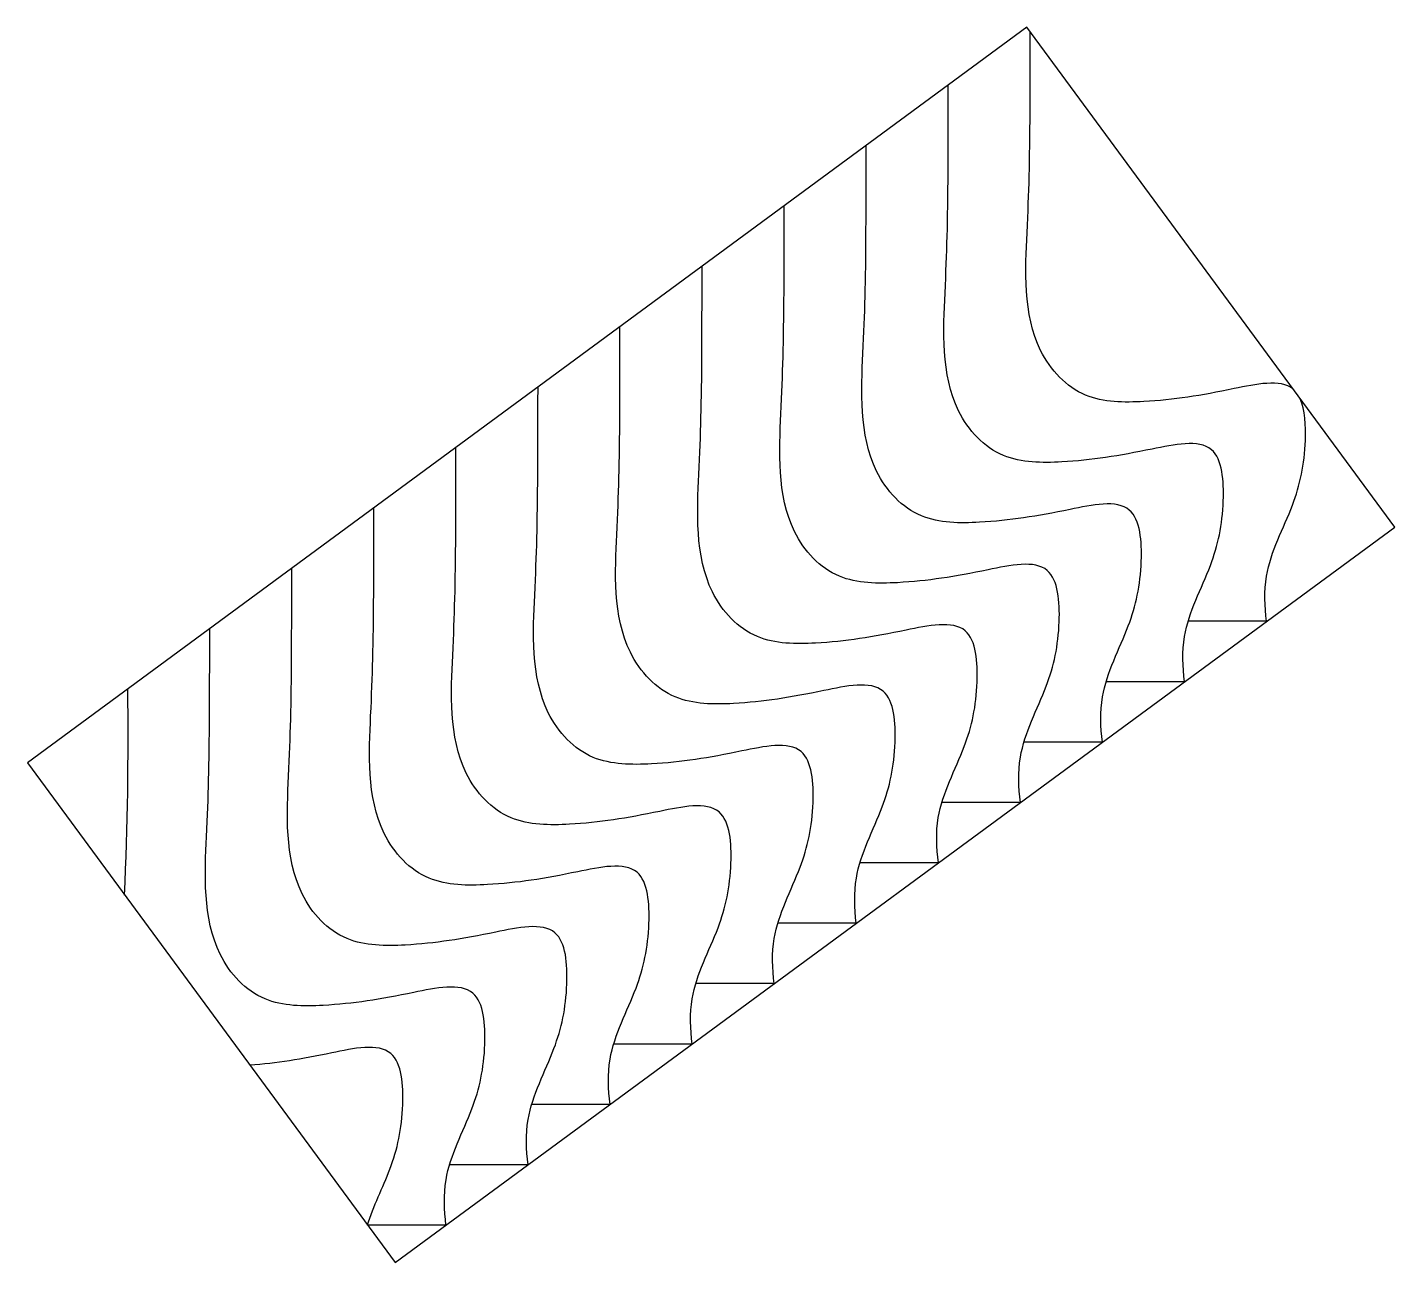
# Model space of a CAD drawing. Header units: inches. Extents: x -22 to 84, y -124 to -28.
import ezdxf

# ---------------------------------------------------------------- set-up
doc = ezdxf.new("R2010")
doc.units = ezdxf.units.IN
doc.header["$MEASUREMENT"] = 0
doc.layers.add('Default', color=7, linetype='Continuous', true_color=0x000000)

msp = doc.modelspace()

# ---------------------------------------------------------------- linework, layer by layer
at = {"layer": 'Default'}
for p, q in [((73.62, -74.11), (67.55, -74.11)), ((67.27, -78.79), (61.2, -78.79)), ((60.92, -83.46), (54.85, -83.46)), ((54.58, -88.13), (48.51, -88.13)), ((48.23, -92.8), (42.16, -92.8)), ((41.88, -97.47), (35.81, -97.47)), ((35.53, -102.14), (29.46, -102.14)), ((29.19, -106.81), (23.12, -106.81)), ((22.84, -111.48), (16.77, -111.48)), ((16.49, -116.15), (10.42, -116.15)), ((10.14, -120.82), (4.07, -120.82))]:
    msp.add_line(p, q, dxfattribs=at)
msp.add_lwpolyline([(-22.24, -85.06), (6.2, -123.72), (83.53, -66.82), (55.08, -28.16)], close=True, dxfattribs=at)
msp.add_arc((-281.2, -83.26), 266.75, 357.416, 0.8393, dxfattribs=at)
for points, knots in [([(75.66, -56.13), (74.68, -55.35), (69.82, -56.43), (65.15, -57.2), (59.23, -57.18), (54.66, -52.29), (55.19, -42.74), (55.3, -38.64), (55.33, -34.59), (55.34, -28.52)], [18.565061, 18.565061, 18.565061, 18.565061, 23.086071, 30.157139, 34.684832, 39.634579, 48.689965, 59.201863, 59.221994, 59.221994, 59.221994, 59.221994]), ([(67.27, -78.79), (67.13, -77.63), (67, -74.44), (69.47, -70.01), (70.47, -65.44), (70.08, -59.63), (63.49, -61.1), (58.8, -61.87), (52.88, -61.85), (48.31, -56.96), (48.84, -47.41), (48.96, -43.31), (48.98, -39.26), (48.99, -32.64)], [0, 0, 0, 0, 3.499999, 9.352349, 14.451369, 18.508838, 23.086071, 30.157139, 34.684832, 39.634579, 48.689965, 59.201863, 59.222586, 59.222586, 59.222586, 59.222586]), ([(60.92, -83.46), (60.78, -82.3), (60.65, -79.11), (63.12, -74.68), (64.13, -70.11), (63.73, -64.3), (57.15, -65.77), (52.45, -66.54), (46.53, -66.52), (41.97, -61.63), (42.49, -52.08), (42.61, -47.98), (42.63, -43.93), (42.65, -37.31)], [0, 0, 0, 0, 3.499999, 9.352349, 14.451369, 18.508838, 23.086071, 30.157139, 34.684832, 39.634579, 48.689965, 59.201863, 59.222586, 59.222586, 59.222586, 59.222586]), ([(54.58, -88.13), (54.43, -86.97), (54.3, -83.78), (56.77, -79.35), (57.78, -74.78), (57.38, -68.97), (50.8, -70.44), (46.11, -71.21), (40.18, -71.19), (35.62, -66.3), (36.15, -56.75), (36.26, -52.65), (36.29, -48.6), (36.3, -41.98)], [0, 0, 0, 0, 3.499999, 9.352349, 14.451369, 18.508838, 23.086071, 30.157139, 34.684832, 39.634579, 48.689965, 59.201863, 59.222586, 59.222586, 59.222586, 59.222586]), ([(48.23, -92.8), (48.08, -91.64), (47.95, -88.45), (50.43, -84.02), (51.43, -79.45), (51.04, -73.64), (44.45, -75.11), (39.76, -75.89), (33.84, -75.86), (29.27, -70.97), (29.8, -61.43), (29.91, -57.32), (29.94, -53.27), (29.95, -46.65)], [0, 0, 0, 0, 3.499999, 9.352349, 14.451369, 18.508838, 23.086071, 30.157139, 34.684832, 39.634579, 48.689965, 59.201863, 59.222586, 59.222586, 59.222586, 59.222586]), ([(41.88, -97.47), (41.74, -96.31), (41.61, -93.12), (44.08, -88.69), (45.08, -84.12), (44.69, -78.31), (38.1, -79.78), (33.41, -80.56), (27.49, -80.53), (22.92, -75.64), (23.45, -66.1), (23.57, -61.99), (23.59, -57.94), (23.6, -51.32)], [0, 0, 0, 0, 3.499999, 9.352349, 14.451369, 18.508838, 23.086071, 30.157139, 34.684832, 39.634579, 48.689965, 59.201863, 59.222586, 59.222586, 59.222586, 59.222586]), ([(35.53, -102.14), (35.39, -100.98), (35.26, -97.79), (37.73, -93.36), (38.74, -88.79), (38.34, -82.98), (31.76, -84.46), (27.06, -85.23), (21.14, -85.2), (16.58, -80.32), (17.1, -70.77), (17.22, -66.66), (17.24, -62.61), (17.26, -55.99)], [0, 0, 0, 0, 3.499999, 9.352349, 14.451369, 18.508838, 23.086071, 30.157139, 34.684832, 39.634579, 48.689965, 59.201863, 59.222586, 59.222586, 59.222586, 59.222586]), ([(73.62, -74.11), (73.47, -72.96), (73.34, -69.77), (75.82, -65.34), (76.75, -61.08), (76.61, -57.75), (76.22, -56.89)], [0, 0, 0, 0, 3.499999, 9.352349, 14.451369, 17.477898, 17.477898, 17.477898, 17.477898]), ([(29.19, -106.81), (29.04, -105.65), (28.91, -102.46), (31.38, -98.04), (32.39, -93.46), (31.99, -87.65), (25.41, -89.13), (20.72, -89.9), (14.79, -89.88), (10.23, -84.99), (10.76, -75.44), (10.87, -71.33), (10.9, -67.28), (10.91, -60.66)], [0, 0, 0, 0, 3.499999, 9.352349, 14.451369, 18.508838, 23.086071, 30.157139, 34.684832, 39.634579, 48.689965, 59.201863, 59.222586, 59.222586, 59.222586, 59.222586]), ([(22.84, -111.48), (22.69, -110.32), (22.56, -107.13), (25.04, -102.71), (26.04, -98.13), (25.65, -92.32), (19.06, -93.8), (14.37, -94.57), (8.45, -94.55), (3.88, -89.66), (4.41, -80.11), (4.53, -76), (4.55, -71.95), (4.56, -65.34)], [0, 0, 0, 0, 3.499999, 9.352349, 14.451369, 18.508838, 23.086071, 30.157139, 34.684832, 39.634579, 48.689965, 59.201863, 59.222586, 59.222586, 59.222586, 59.222586]), ([(16.49, -116.15), (16.35, -114.99), (16.22, -111.8), (18.69, -107.38), (19.69, -102.81), (19.3, -97), (12.71, -98.47), (8.02, -99.24), (2.1, -99.22), (-2.47, -94.33), (-1.94, -84.78), (-1.82, -80.67), (-1.8, -76.62), (-1.79, -70.01)], [0, 0, 0, 0, 3.499999, 9.352349, 14.451369, 18.508838, 23.086071, 30.157139, 34.684832, 39.634579, 48.689965, 59.201863, 59.222586, 59.222586, 59.222586, 59.222586]), ([(10.14, -120.82), (10, -119.66), (9.87, -116.47), (12.34, -112.05), (13.35, -107.48), (12.95, -101.67), (6.37, -103.14), (1.67, -103.91), (-4.25, -103.89), (-8.81, -99), (-8.29, -89.45), (-8.17, -85.34), (-8.15, -81.3), (-8.13, -74.68)], [0, 0, 0, 0, 3.499999, 9.352349, 14.451369, 18.508838, 23.086071, 30.157139, 34.684832, 39.634579, 48.689965, 59.201863, 59.222586, 59.222586, 59.222586, 59.222586]), ([(4.07, -120.83), (4.52, -119.34), (6.07, -116.35), (7, -112.15), (6.6, -106.34), (0.31, -107.75), (-2.96, -108.3), (-5.03, -108.45)], [4.702171, 4.702171, 4.702171, 4.702171, 9.352349, 14.451369, 18.508838, 23.086071, 29.475467, 29.475467, 29.475467, 29.475467])]:
    msp.add_open_spline(points, degree=3, knots=knots, dxfattribs=at)

doc.saveas('drawing.dxf')
